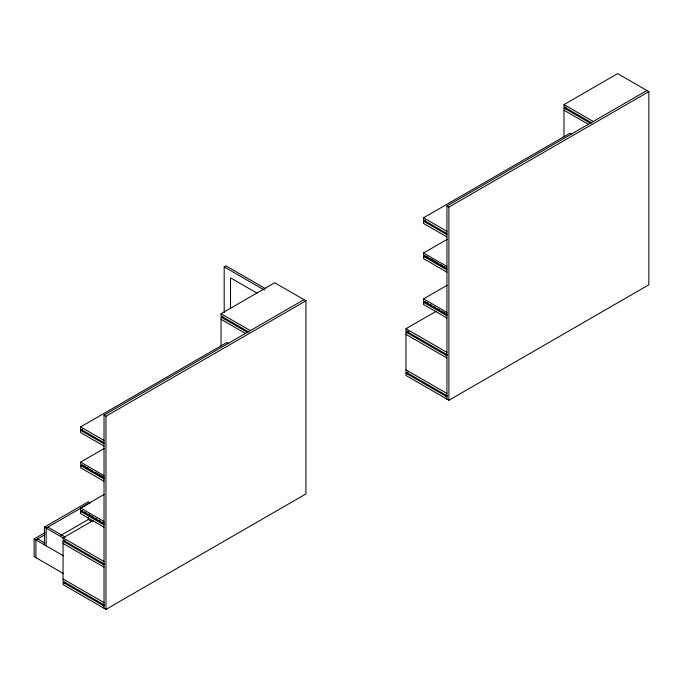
<?xml version="1.0" encoding="UTF-8"?>
<svg xmlns="http://www.w3.org/2000/svg" width="683" height="683" viewBox="0 0 683 683"><rect width="100%" height="100%" fill="white"/><g stroke="black" fill="none" stroke-linecap="round" stroke-linejoin="round"><path stroke-width="1.02" d="M224.186 312.635L224.186 266.874L225.945 265.858L265.269 288.559M591.657 122.82L563.987 106.847L563.987 104.593L617.637 73.619L648.85 91.642L648.85 284.802L448.893 400.247L405.975 375.471L405.975 373.217L407.819 372.15M563.987 136.831L563.987 107.974L565.806 106.924M564.687 108.375L565.985 107.624M248.732 331.955L221.07 315.981L221.07 313.728L274.711 282.753L305.924 300.776L305.924 493.937L105.967 609.381L63.049 584.597L63.049 582.351L104.021 606M221.762 317.51L223.068 316.758M446.947 233.552L423.537 220.037L423.537 217.783L569.844 133.313L571.645 134.355M446.947 399.12L446.947 205.959L646.903 90.515M446.947 236.933L423.537 223.418L423.537 221.164L425.372 220.105M446.947 205.959L448.893 207.086L648.85 91.642M104.021 442.686L80.611 429.172L80.611 426.918L226.918 342.448L228.72 343.489M104.021 608.254L104.021 415.093L303.978 299.649M104.021 446.067L80.611 432.552L80.611 430.299L82.455 429.231M104.021 415.093L105.967 416.22L305.924 300.776M446.947 268.752L423.537 255.237L423.537 252.983L447.126 239.366M424.092 256.68L425.509 255.86M104.021 477.887L80.611 464.372L80.611 462.118L104.2 448.492M81.166 465.815L82.583 464.995M446.947 314.65L423.537 301.135L423.537 298.881L447.126 285.255M424.092 302.578L425.509 301.758M44.421 544.838L44.421 527.097L88.312 501.757L90.062 502.773L46.171 528.113L46.171 545.854M104.021 523.776L80.611 510.261L80.611 508.015L104.2 494.39M104.021 527.156L80.611 513.642L80.611 511.388L82.43 510.346M81.166 511.712L82.583 510.893M63.22 573.43L34.15 556.654L34.15 538.913L45.121 532.578M45.001 534.669L35.909 539.929L35.909 557.661M446.947 354.631L405.975 330.982L405.975 328.728L436.386 311.166M446.947 395.739L405.975 372.09L405.975 332.109L407.819 331.042M406.948 332.672L408.904 331.545M60.778 535.395L88.312 519.498L91.957 521.607M93.46 520.301L63.049 537.862L63.049 540.108L104.021 563.765M104.021 604.873L63.049 581.224L63.049 541.235L64.894 540.176M64.031 541.798L65.329 541.047M406.948 373.78L408.255 373.029M445.965 355.194L447.271 354.443M64.031 582.915L65.329 582.164M103.048 564.329L104.345 563.577M445.965 396.302L447.271 395.551M103.048 605.437L104.345 604.686M563.987 104.593L593.254 121.489M563.987 107.974L590.761 123.427M563.987 110.228L588.678 124.477M423.537 217.783L446.947 231.298M423.537 221.164L446.947 234.679M423.537 252.983L446.947 266.498M426.405 256.381L428.181 257.406M429.966 258.439L438.887 263.587M440.672 264.62L442.456 265.644M444.24 266.677L446.025 267.71M446.947 269.879L423.537 256.364L423.537 258.618L446.947 272.133M423.537 298.881L446.947 312.396M426.405 302.279L428.181 303.303M429.966 304.336L431.75 305.361M433.534 306.394L435.319 307.427M437.991 308.972L439.775 309.997M441.56 311.03L446.913 314.12M446.947 315.777L423.537 302.262L423.537 304.507L446.947 318.022M405.975 328.728L446.947 352.377M405.975 332.109L446.947 355.758M405.975 334.354L446.947 358.012M405.975 369.836L446.947 393.485M224.186 266.874L264.423 290.104M405.975 373.217L446.947 396.866M257.149 293.229L230.53 277.853L230.53 308.784M221.07 313.728L250.328 330.623M247.835 332.561L221.07 317.108L221.07 345.965M221.07 319.362L245.76 333.611M80.611 426.918L104.021 440.433M80.611 430.299L104.021 443.813M80.611 462.118L104.021 475.633M83.48 465.516L85.264 466.54M87.048 467.573L88.833 468.598M90.617 469.631L92.393 470.664M95.074 472.209L103.987 477.357M104.021 479.014L80.611 465.49L80.611 467.744L104.021 481.259M80.611 508.015L104.021 521.53M84.368 511.926L86.152 512.95M87.936 513.983L93.289 517.074M95.074 518.098L96.858 519.131M98.642 520.164L100.427 521.189M102.202 522.222L103.987 523.246M80.611 511.388L104.021 524.903M47.93 527.097L65.252 537.103M44.421 527.097L104.021 561.511M63.049 541.235L104.021 564.892M63.049 543.489L104.021 567.146M37.659 538.913L44.958 543.122M34.15 538.913L63.468 555.842M63.049 578.971L104.021 602.619M448.893 207.086L448.893 400.247M105.967 416.22L105.967 609.381M88.312 517.398L88.312 519.498"/></g></svg>
